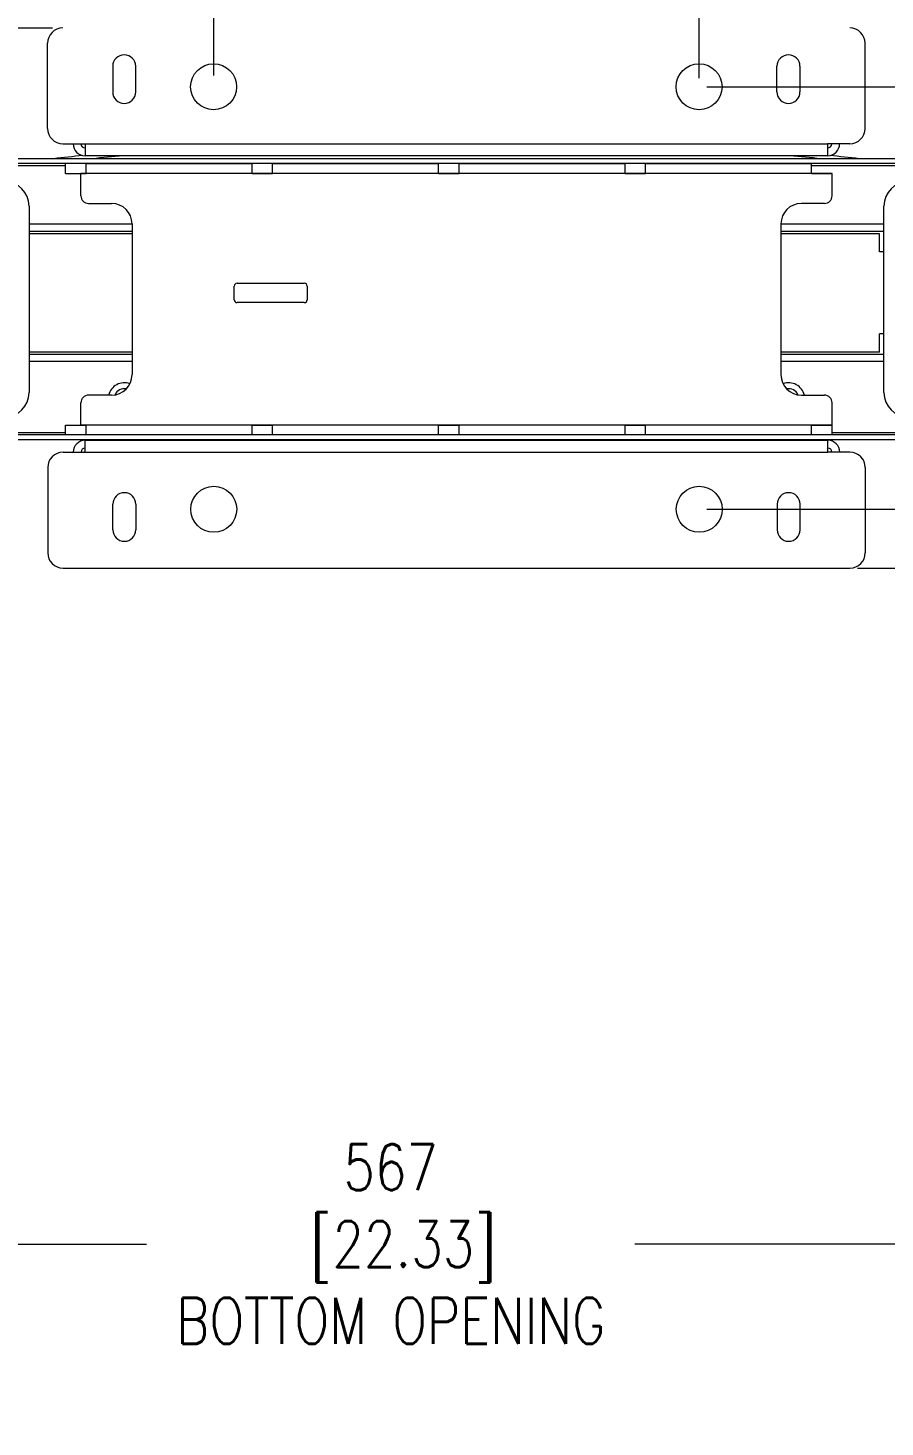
# Model space of a CAD drawing. Header units: inches. Extents: x 40138 to 76695, y -14500 to -5279.
# Drawn here: x 70582 to 70918, y -10246 to -9699 of the extents above; entities that cross this region are included whole.
import ezdxf

# ---------------------------------------------------------------- set-up
doc = ezdxf.new("R2010")
doc.units = ezdxf.units.IN
doc.header["$LTSCALE"] = 2
doc.header["$MEASUREMENT"] = 0
doc.header["$PDMODE"] = 35
doc.header["$PDSIZE"] = -1
for name, color, linetype, lineweight in [('G-ANNO-NOTES', 7, 'Continuous', 13), ('M-ANNO-DIMS', 7, 'Continuous', 13), ('M-OBJECT-DETAILS', 7, 'Continuous', 9)]:
    doc.layers.add(name, color=color, linetype=linetype, lineweight=lineweight)
doc.styles.get("Standard").update_dxf_attribs({"font": 'romans.shx', "width": 0.8})
doc.dimstyles.new('Details World Wide', dxfattribs={"dimscale": 4, "dimtxt": 4.5, "dimasz": 3.5, "dimexe": 0.75, "dimexo": 0.75, "dimgap": 0.75, "dimtad": 0, "dimtih": 1, "dimtoh": 1, "dimdec": 0, "dimzin": 4, "dimdsep": 46, "dimtxsty": 'Standard', "dimcen": 0, "dimclrd": 256, "dimclre": 256, "dimclrt": 256, "dimadec": 0, "dimazin": 1, "dimtfac": 1, "dimtdec": 0, "dimtmove": 0, "dimatfit": 3, "dimfxl": 1, "dimtolj": 1, "dimtzin": 0, "dimlwd": -1, "dimlwe": -1, "dimarcsym": 0})

# ---------------------------------------------------------------- blocks, each defined once
blk = doc.blocks.new('*D14')
at = {"layer": 'Defpoints', "color": 0, "transparency": 16777216}
for p in [(70845.19, -9602.33), (70655.2, -9720.37), (70845.19, -9721.44)]:
    blk.add_point(p, dxfattribs=at)
at = {"layer": 'G-ANNO-NOTES', "transparency": 16777216}
for p, q in [((70655.2, -9717.37), (70655.2, -9599.33)), ((70845.19, -9718.44), (70845.19, -9599.33)), ((70669.2, -9602.33), (70718.08, -9602.33)), ((70831.19, -9602.33), (70802.25, -9602.33))]:
    blk.add_line(p, q, dxfattribs=at)
for points in [[(70669.2, -9600), (70669.2, -9604.66), (70655.2, -9602.33)], [(70831.19, -9600), (70831.19, -9604.66), (70845.19, -9602.33)]]:
    blk.add_solid(points, dxfattribs=at)
at = {"layer": 'G-ANNO-NOTES', "transparency": 16777216, "insert": (70760.17, -9602.33), "char_height": 18, "attachment_point": 5}
blk.add_mtext('\\A1;190\\P [7.48]', dxfattribs=at)
blk = doc.blocks.new('*D15')
at = {"layer": 'Defpoints', "color": 0, "transparency": 16777216}
for p in [(70904.22, -9910.14), (70904.22, -10639.88), (71184.55, -10639.88)]:
    blk.add_point(p, dxfattribs=at)
at = {"layer": 'G-ANNO-NOTES', "transparency": 16777216}
for p, q in [((70907.22, -9910.14), (71187.55, -9910.14)), ((71184.55, -9924.14), (71184.55, -10356.63)), ((71184.55, -10625.88), (71184.55, -10420.06)), ((70907.22, -10639.88), (71187.55, -10639.88))]:
    blk.add_line(p, q, dxfattribs=at)
for points in [[(71182.21, -9924.14), (71186.88, -9924.14), (71184.55, -9910.14)], [(71182.21, -10625.88), (71186.88, -10625.88), (71184.55, -10639.88)]]:
    blk.add_solid(points, dxfattribs=at)
at = {"layer": 'G-ANNO-NOTES', "transparency": 16777216, "insert": (71184.55, -10388.34), "char_height": 18, "attachment_point": 5}
blk.add_mtext('\\A1;730\\P [28.73]', dxfattribs=at)
blk = doc.blocks.new('*D33')
at = {"layer": 'Defpoints', "color": 0, "transparency": 16777216}
for p in [(71035.34, -9493.65), (70465.04, -9763.25), (71035.34, -9763.25)]:
    blk.add_point(p, dxfattribs=at)
at = {"layer": 'M-ANNO-DIMS', "transparency": 16777216}
for p, q in [((70465.04, -9760.25), (70465.04, -9490.65)), ((71035.34, -9760.25), (71035.34, -9490.65)), ((70479.04, -9493.65), (70634.51, -9493.65)), ((71021.34, -9493.65), (70853.08, -9493.65))]:
    blk.add_line(p, q, dxfattribs=at)
for points in [[(70479.04, -9491.32), (70479.04, -9495.99), (70465.04, -9493.65)], [(71021.34, -9491.32), (71021.34, -9495.99), (71035.34, -9493.65)]]:
    blk.add_solid(points, dxfattribs=at)
at = {"layer": 'M-ANNO-DIMS', "transparency": 16777216, "insert": (70743.8, -9493.65), "char_height": 18, "attachment_point": 5}
blk.add_mtext('\\A1;570\\P [22.45]\\PLEVELING FEET\\PCENTER TO CENTER', dxfattribs=at)
blk = doc.blocks.new('*D68')
at = {"layer": 'Defpoints', "color": 0, "transparency": 16777216}
for p in [(70845.16, -9721.8), (71341.85, -9721.8), (70845.22, -10827.97)]:
    blk.add_point(p, dxfattribs=at)
at = {"layer": 'M-ANNO-DIMS', "transparency": 16777216}
for p, q in [((70848.16, -9721.8), (71344.85, -9721.8)), ((71341.85, -9735.8), (71341.85, -10095.97)), ((71341.85, -10813.97), (71341.85, -10159.4)), ((70848.22, -10827.97), (71344.85, -10827.97))]:
    blk.add_line(p, q, dxfattribs=at)
for points in [[(71339.51, -9735.8), (71344.18, -9735.8), (71341.85, -9721.8)], [(71339.51, -10813.97), (71344.18, -10813.97), (71341.85, -10827.97)]]:
    blk.add_solid(points, dxfattribs=at)
at = {"layer": 'M-ANNO-DIMS', "transparency": 16777216, "insert": (71341.85, -10127.69), "char_height": 18, "attachment_point": 5}
blk.add_mtext('\\A1;1106\\P [43.55]', dxfattribs=at)
blk = doc.blocks.new('*D69')
at = {"layer": 'Defpoints', "color": 0, "transparency": 16777216}
for p in [(70845.22, -9887.14), (71261.34, -9887.14), (70845.22, -10662.34)]:
    blk.add_point(p, dxfattribs=at)
at = {"layer": 'G-ANNO-NOTES', "transparency": 16777216}
for p, q in [((70848.22, -9887.14), (71264.34, -9887.14)), ((71261.34, -9901.14), (71261.34, -10237.75)), ((71261.34, -10648.34), (71261.34, -10301.18)), ((70848.22, -10662.34), (71264.34, -10662.34))]:
    blk.add_line(p, q, dxfattribs=at)
for points in [[(71259.01, -9901.14), (71263.68, -9901.14), (71261.34, -9887.14)], [(71259.01, -10648.34), (71263.68, -10648.34), (71261.34, -10662.34)]]:
    blk.add_solid(points, dxfattribs=at)
at = {"layer": 'G-ANNO-NOTES', "transparency": 16777216, "insert": (71261.34, -10269.46), "char_height": 18, "attachment_point": 5}
blk.add_mtext('\\A1;775\\P [30.52]', dxfattribs=at)
blk = doc.blocks.new('*D79')
at = {"layer": 'Defpoints', "color": 0, "transparency": 16777216}
for p in [(71033.85, -10159.11), (70466.69, -10165.37), (71033.85, -10174.63)]:
    blk.add_point(p, dxfattribs=at)
at = {"layer": 'M-ANNO-DIMS', "transparency": 16777216}
for p, q in [((71033.85, -10162.11), (71033.85, -10177.63)), ((70466.69, -10168.37), (70466.69, -10177.63)), ((70480.69, -10174.63), (70628.9, -10174.63)), ((71019.85, -10174.63), (70820.04, -10174.63))]:
    blk.add_line(p, q, dxfattribs=at)
for points in [[(70480.69, -10172.3), (70480.69, -10176.96), (70466.69, -10174.63)], [(71019.85, -10172.3), (71019.85, -10176.96), (71033.85, -10174.63)]]:
    blk.add_solid(points, dxfattribs=at)
at = {"layer": 'M-ANNO-DIMS', "transparency": 16777216, "insert": (70724.47, -10174.63), "char_height": 18, "attachment_point": 5}
blk.add_mtext('\\A1;567\\P [22.33]\\P{\\A0;BOTTOM OPENING}', dxfattribs=at)
blk = doc.blocks.new('*D81')
at = {"layer": 'Defpoints', "color": 0, "transparency": 16777216}
for p in [(70595.12, -9698.82), (70155.59, -10850.97), (70596.22, -10850.97)]:
    blk.add_point(p, dxfattribs=at)
at = {"layer": 'M-ANNO-DIMS', "transparency": 16777216}
for p, q in [((70592.12, -9698.82), (70152.59, -9698.82)), ((70155.59, -9712.82), (70155.59, -10082.76)), ((70155.59, -10836.97), (70155.59, -10146.19)), ((70593.22, -10850.97), (70152.59, -10850.97))]:
    blk.add_line(p, q, dxfattribs=at)
for points in [[(70153.25, -9712.82), (70157.92, -9712.82), (70155.59, -9698.82)], [(70153.25, -10836.97), (70157.92, -10836.97), (70155.59, -10850.97)]]:
    blk.add_solid(points, dxfattribs=at)
at = {"layer": 'M-ANNO-DIMS', "transparency": 16777216, "insert": (70155.59, -10114.47), "char_height": 18, "attachment_point": 5}
blk.add_mtext('\\A1;1152\\P [45.36]', dxfattribs=at)

msp = doc.modelspace()

# ---------------------------------------------------------------- linework, layer by layer
at = {"layer": 'M-OBJECT-DETAILS', "linetype": 'Continuous', "lineweight": 9}
for p, q in [((70590.16, -9738.107), (70590.16, -9704.796)), ((70910.16, -9738.107), (70910.16, -9704.796)), ((70615.66, -9713.796), (70615.66, -9723.796)), ((70624.66, -9723.796), (70624.66, -9713.796)), ((70875.66, -9723.796), (70875.66, -9713.796)), ((70884.66, -9713.796), (70884.66, -9723.796)), ((70596.16, -9744.107), (70604.849, -9744.107)), ((70604.849, -9744.107), (70895.471, -9744.107)), ((70604.849, -9744.107), (70604.849, -9748.796)), ((70904.16, -9744.107), (70895.471, -9744.107)), ((70895.471, -9744.107), (70895.471, -9748.796)), ((70596.22, -9864.824), (70604.909, -9864.824)), ((70604.909, -9860.135), (70895.531, -9860.135)), ((70604.909, -9864.824), (70604.909, -9860.135)), ((70604.909, -9864.824), (70895.531, -9864.824)), ((70607.72, -9859.957), (70607.72, -9860.135)), ((70892.72, -9859.957), (70892.72, -9860.135)), ((70895.531, -9864.824), (70895.531, -9860.135)), ((70904.22, -9864.824), (70895.531, -9864.824)), ((70590.22, -9870.824), (70590.22, -9904.135)), ((70910.22, -9870.824), (70910.22, -9904.135)), ((70615.72, -9895.135), (70615.72, -9885.135)), ((70624.72, -9885.135), (70624.72, -9895.135)), ((70875.72, -9885.135), (70875.72, -9895.135)), ((70884.72, -9895.135), (70884.72, -9885.135)), ((70596.22, -9910.135), (70904.22, -9910.135))]:
    msp.add_line(p, q, dxfattribs=at)
at = {"layer": 'M-OBJECT-DETAILS', "linetype": 'Continuous', "lineweight": 5}
for p, q in [((71046.734, -9749.953), (70453.706, -9749.953)), ((71028.596, -9751.85), (70471.845, -9751.85)), ((70597.22, -9752.739), (70473.248, -9752.739)), ((70597.22, -9755.744), (70597.22, -9751.85)), ((70605.22, -9755.744), (70605.22, -9751.85)), ((70670.22, -9751.95), (70605.22, -9751.95)), ((70670.22, -9755.744), (70670.22, -9751.85)), ((70678.22, -9755.744), (70678.22, -9751.85)), ((70743.22, -9751.95), (70678.22, -9751.95)), ((70743.22, -9755.744), (70743.22, -9751.85)), ((70751.22, -9755.744), (70751.22, -9751.85)), ((70816.22, -9751.95), (70751.22, -9751.95)), ((70816.22, -9755.744), (70816.22, -9751.85)), ((70824.22, -9755.744), (70824.22, -9751.85)), ((70889.22, -9751.95), (70824.22, -9751.95)), ((70889.22, -9755.744), (70889.22, -9751.85)), ((71027.192, -9752.739), (70889.22, -9752.739)), ((70897.22, -9751.95), (70897.22, -9751.85)), ((70597.22, -9755.744), (70605.22, -9755.744)), ((70603.22, -9764.453), (70603.22, -9755.744)), ((70897.22, -9755.744), (70603.22, -9755.744)), ((70670.22, -9755.744), (70678.22, -9755.744)), ((70743.22, -9755.744), (70751.22, -9755.744)), ((70816.22, -9755.744), (70824.22, -9755.744)), ((70597.22, -9857.171), (70500.006, -9857.171)), ((71000.434, -9858.06), (70500.006, -9858.06)), ((70597.22, -9858.06), (70597.22, -9854.162)), ((70605.22, -9858.06), (70605.22, -9854.162)), ((70670.22, -9857.956), (70605.22, -9857.956)), ((70670.22, -9858.06), (70670.22, -9854.162)), ((70678.22, -9858.06), (70678.22, -9854.162)), ((70743.22, -9857.956), (70678.22, -9857.956)), ((70743.22, -9858.06), (70743.22, -9854.162)), ((70751.22, -9858.06), (70751.22, -9854.162)), ((70816.22, -9857.956), (70751.22, -9857.956)), ((70816.22, -9858.06), (70816.22, -9854.162)), ((70824.22, -9858.06), (70824.22, -9854.162)), ((70889.22, -9857.956), (70824.22, -9857.956)), ((70889.22, -9858.06), (70889.22, -9854.162)), ((70897.22, -9858.06), (70897.22, -9854.162)), ((71000.434, -9857.171), (70897.22, -9857.171)), ((71000.434, -9859.957), (70500.006, -9859.957))]:
    msp.add_line(p, q, dxfattribs=at)
at = {"layer": 'M-OBJECT-DETAILS'}
msp.add_line((70895.471, -9748.796), (70604.849, -9748.796), dxfattribs=at)
at = {"layer": 'M-OBJECT-DETAILS', "linetype": 'Continuous', "lineweight": 0}
for p, q in [((70889.22, -9755.744), (70897.22, -9755.744)), ((70897.22, -9764.453), (70897.22, -9755.744)), ((70582.92, -9768.455), (70582.92, -9841.455)), ((70606.22, -9767.453), (70615.22, -9767.453)), ((70894.22, -9767.453), (70885.22, -9767.453)), ((70917.52, -9841.455), (70917.52, -9768.455)), ((70623.22, -9775.614), (70582.92, -9775.614)), ((70623.22, -9775.453), (70623.22, -9834.453)), ((70877.22, -9775.453), (70877.22, -9834.453)), ((70917.52, -9775.614), (70877.22, -9775.614)), ((70623.22, -9778.4), (70582.92, -9778.4)), ((70623.22, -9779.289), (70582.92, -9779.289)), ((70917.52, -9778.4), (70877.22, -9778.4)), ((70915.801, -9779.289), (70877.22, -9779.289)), ((70915.801, -9786.4), (70915.801, -9779.289)), ((70917.52, -9786.4), (70915.801, -9786.4)), ((70664.363, -9798.642), (70690.652, -9798.642)), ((70663.22, -9805.119), (70663.22, -9799.785)), ((70691.795, -9799.785), (70691.795, -9805.119)), ((70690.652, -9806.262), (70664.363, -9806.262)), ((70915.801, -9825.614), (70915.801, -9818.503)), ((70917.52, -9818.503), (70915.801, -9818.503)), ((70623.22, -9825.614), (70582.92, -9825.614)), ((70623.22, -9826.503), (70582.92, -9826.503)), ((70915.801, -9825.614), (70877.22, -9825.614)), ((70917.52, -9826.503), (70877.22, -9826.503)), ((70623.22, -9829.289), (70582.92, -9829.289)), ((70917.52, -9829.289), (70877.22, -9829.289)), ((70615.22, -9842.453), (70606.22, -9842.453)), ((70885.22, -9842.453), (70894.22, -9842.453)), ((70603.22, -9854.162), (70603.22, -9845.453)), ((70897.22, -9854.162), (70897.22, -9845.453)), ((70597.22, -9854.162), (70605.22, -9854.162)), ((70897.22, -9854.162), (70603.22, -9854.162)), ((70670.22, -9854.162), (70678.22, -9854.162)), ((70743.22, -9854.162), (70751.22, -9854.162)), ((70816.22, -9854.162), (70824.22, -9854.162)), ((70889.22, -9854.162), (70897.22, -9854.162))]:
    msp.add_line(p, q, dxfattribs=at)
at = {"layer": 'M-OBJECT-DETAILS', "linetype": 'Continuous', "lineweight": 9}
for centre in [(70655.16, -9721.796), (70845.16, -9721.796), (70655.22, -9887.135), (70845.22, -9887.135)]:
    msp.add_circle(centre, 9, dxfattribs=at)
for centre, radius, start, end in [((70596.16, -9704.796), 6, 90, 180), ((70904.16, -9704.796), 6, 0, 90), ((70620.16, -9713.796), 4.5, 0, 180), ((70880.16, -9713.796), 4.5, 0, 180), ((70620.16, -9723.796), 4.5, 180, 0), ((70880.16, -9723.796), 4.5, 180, 0), ((70596.16, -9738.107), 6, 180, 270), ((70904.16, -9738.107), 6, 270, 0), ((70604.849, -9744.107), 4.689, 180, 270), ((70604.849, -9744.107), 1.651, 180, 270), ((70895.471, -9744.107), 1.651, 270, 0), ((70895.471, -9744.107), 4.689, 270, 0), ((70596.22, -9870.824), 6, 90, 180), ((70604.909, -9864.824), 4.689, 90, 180), ((70604.909, -9864.824), 1.651, 90, 180), ((70895.531, -9864.824), 4.689, 0, 90), ((70895.531, -9864.824), 1.651, 0, 90), ((70904.22, -9870.824), 6, 0, 90), ((70620.22, -9885.135), 4.5, 0, 180), ((70880.22, -9885.135), 4.5, 0, 180), ((70620.22, -9895.135), 4.5, 180, 0), ((70880.22, -9895.135), 4.5, 180, 0), ((70596.22, -9904.135), 6, 180, 270), ((70904.22, -9904.135), 6, 270, 0)]:
    msp.add_arc(centre, radius, start, end, dxfattribs=at)
at = {"layer": 'M-OBJECT-DETAILS', "linetype": 'Continuous', "lineweight": 5}
for centre, radius, start, end in [((70750.22, -11160.569), 1419.4, 95.912502, 96.377652), ((70750.22, -11160.569), 1417.8, 95.284747, 95.770364), ((70750.22, -11160.569), 1417.8, 84.229636, 84.715252), ((70750.22, -11160.569), 1419.4, 83.622348, 84.090627), ((70573.42, -9768.455), 9.5, 0, 90)]:
    msp.add_arc(centre, radius, start, end, dxfattribs=at)
at = {"layer": 'M-OBJECT-DETAILS', "linetype": 'Continuous', "lineweight": 0}
for centre, radius, start, end in [((70927.02, -9768.455), 9.5, 90, 180), ((70606.22, -9764.453), 3, 180, 270), ((70894.22, -9764.453), 3, 270, 0), ((70615.22, -9775.453), 8, 0, 90), ((70885.22, -9775.453), 8, 90, 180), ((70664.363, -9799.785), 1.143, 90, 180), ((70690.652, -9799.785), 1.143, 0, 90), ((70664.363, -9805.119), 1.143, 180, 270), ((70690.652, -9805.119), 1.143, 270, 0), ((70615.22, -9834.453), 8, 270, 0), ((70885.22, -9834.453), 8, 180, 270), ((70573.42, -9841.455), 9.5, 270, 0), ((70606.22, -9845.453), 3, 90, 180), ((70620.22, -9843.957), 6.325, 69.99391, 166.24407), ((70620.22, -9843.957), 4, 79.34578, 156.15143), ((70880.22, -9843.957), 6.325, 13.75593, 110.00609), ((70880.22, -9843.957), 4, 23.84857, 100.65422), ((70894.22, -9845.453), 3, 0, 90), ((70927.02, -9841.455), 9.5, 180, 270)]:
    msp.add_arc(centre, radius, start, end, dxfattribs=at)

# ---------------------------------------------------------------- dimensions: what is measured, and where the dimension line sits
at = {"layer": 'G-ANNO-NOTES'}
dim = msp.add_linear_dim(base=(70845.19, -9602.331), p1=(70655.198, -9720.375), p2=(70845.19, -9721.436), dimstyle='Details World Wide', override={"dimpost": '\\X'}, dxfattribs=at)
dim.commit()
dim.dimension.update_dxf_attribs({"geometry": '*D14', "text_midpoint": (70760.167, -9602.331), "dimtype": 160})
at = {"layer": 'G-ANNO-NOTES', "color": 5}
for base, p1, p2, picture, middle in [((71261.344, -9887.135), (70845.22, -10662.343), (70845.22, -9887.135), '*D69', (71261.344, -10269.465)), ((71184.548, -10639.877), (70904.22, -9910.135), (70904.22, -10639.877), '*D15', (71184.548, -10388.344))]:
    dim = msp.add_linear_dim(base=base, p1=p1, p2=p2, angle=90, dimstyle='Details World Wide', override={"dimpost": '\\X'}, dxfattribs=at)
    dim.commit()
    dim.dimension.update_dxf_attribs({"geometry": picture, "text_midpoint": middle, "dimtype": 160})
at = {"layer": 'M-ANNO-DIMS'}
dim = msp.add_linear_dim(base=(71035.343, -9493.653), p1=(70465.037, -9763.25), p2=(71035.343, -9763.25), angle=180, text='<>\\PLEVELING FEET\\PCENTER TO CENTER', dimstyle='Details World Wide', override={"dimpost": '\\X'}, dxfattribs=at)
dim.commit()
dim.dimension.update_dxf_attribs({"geometry": '*D33', "text_midpoint": (70743.797, -9493.653), "dimtype": 160})
for base, p1, p2, picture, middle in [((70155.587, -10850.966), (70595.124, -9698.822), (70596.22, -10850.966), '*D81', (70155.587, -10114.473)), ((71341.845, -9721.796), (70845.22, -10827.966), (70845.16, -9721.796), '*D68', (71341.845, -10127.688))]:
    dim = msp.add_linear_dim(base=base, p1=p1, p2=p2, angle=90, dimstyle='Details World Wide', override={"dimpost": '\\X'}, dxfattribs=at)
    dim.commit()
    dim.dimension.update_dxf_attribs({"geometry": picture, "text_midpoint": middle, "dimtype": 160})
dim = msp.add_linear_dim(base=(71033.851, -10174.632), p1=(70466.689, -10165.367), p2=(71033.851, -10159.106), text='<>\\P{\\A0;BOTTOM OPENING}', dimstyle='Details World Wide', override={"dimpost": '\\X'}, dxfattribs=at)
dim.commit()
dim.dimension.update_dxf_attribs({"geometry": '*D79', "text_midpoint": (70724.471, -10174.632), "dimtype": 160})

doc.saveas('drawing.dxf')
